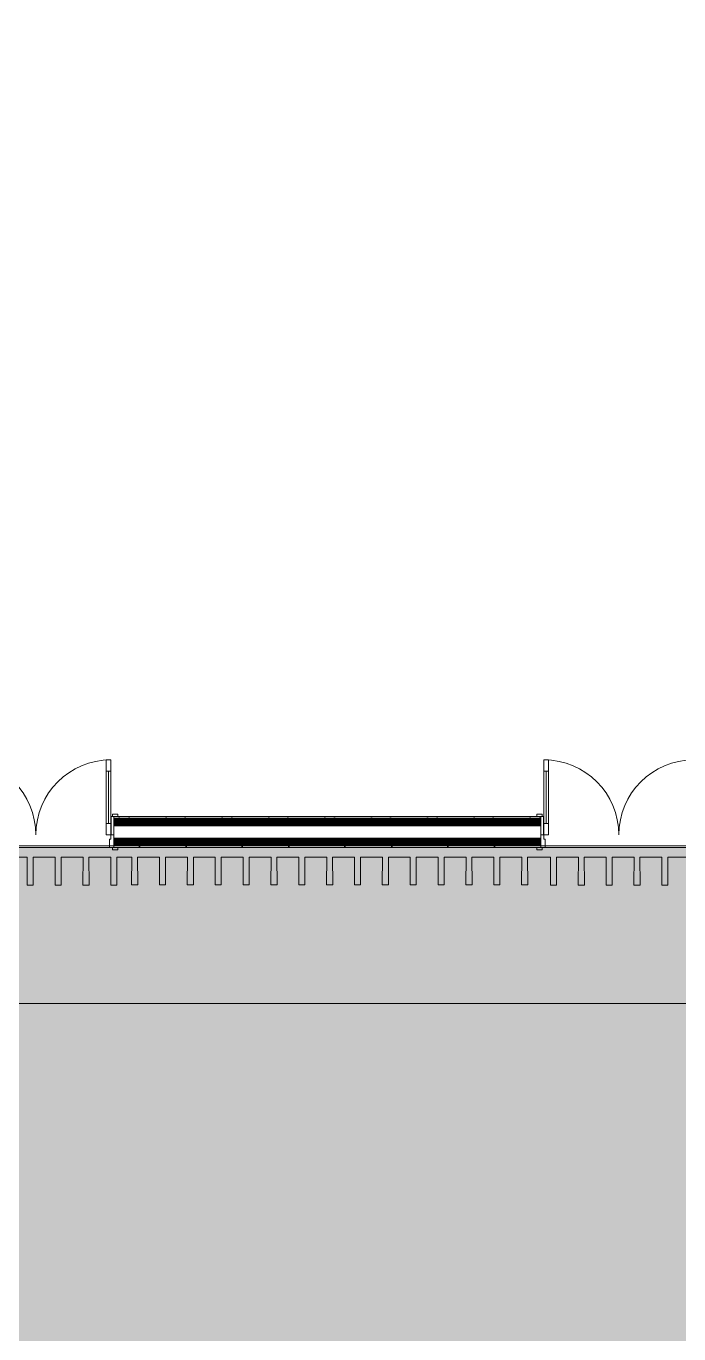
# Model space of a CAD drawing. Header units: millimetres. Extents: x 141848 to 1648660, y -821378 to -151356.
# Drawn here: x 195931 to 201788, y -192774 to -181039 of the extents above; entities that cross this region are included whole.
import ezdxf

# ---------------------------------------------------------------- set-up
doc = ezdxf.new("R2010")
doc.units = ezdxf.units.MM
doc.header["$MEASUREMENT"] = 0
doc.linetypes.add('Wipeout_Contour', pattern=[1000, 0, -1000])
for name, color, linetype in [('Nouveau_0', 7, 'Continuous'), ('Portes ARCHICAD', 7, 'Continuous'), ('Sols_ Dalles', 7, 'Continuous')]:
    doc.layers.add(name, color=color, linetype=linetype)
pattern_1 = [(45, (0, 175), (-55.68466, 55.68466), [0, -52.5, 0, -78.75]), (110, (175, 175), (74.000794, 26.934086), [0, -38.5, 0, -66.5])]
pattern_2 = [(45, (0, 0), (-7.0710678, 7.0710678), [])]

# ---------------------------------------------------------------- blocks, each defined once
blk = doc.blocks.new('Porte double 25_2')
at = {"layer": 'Portes ARCHICAD', "color": 7, "linetype": 'Continuous', "lineweight": 5}
for p, q in [((-672, 672), (-672, 572)), ((-632, 672), (-672, 672)), ((-632, 572), (-632, 672)), ((632, 572), (632, 672)), ((632, 672), (672, 672)), ((672, 672), (672, 572)), ((-672, 572), (-632, 572)), ((-652, 572), (-652, 100)), ((672, 572), (632, 572)), ((652, 572), (652, 100)), ((-687, 184), (-737, 184)), ((-737, 184), (-737, 165)), ((-737, 165), (-687, 165)), ((-700, 165), (-737, 165)), ((-700, 165), (-737, 165)), ((-675, 165), (-700, 165)), ((-700, 165), (-700, 0)), ((-700, 150), (-700, 165)), ((-700, 150), (-700, 165)), ((-700, 80), (-700, 150)), ((-700, 80), (-700, 150)), ((-687, 165), (-687, 184)), ((-675, 0), (-675, 165)), ((700, 165), (675, 165)), ((675, 165), (675, 0)), ((737, 184), (687, 184)), ((687, 184), (687, 165)), ((687, 165), (737, 165)), ((700, 0), (700, 165)), ((700, 150), (700, 165)), ((700, 150), (700, 165)), ((700, 165), (737, 165)), ((700, 165), (737, 165)), ((700, 80), (700, 150)), ((700, 80), (700, 150)), ((737, 165), (737, 184)), ((-700, 0), (-700, 80)), ((-700, 0), (-700, 80)), ((-700, 0), (-675, 0)), ((-672, 0), (-700, 0)), ((-700, 0), (-700, -115)), ((-700, -30), (-700, 0)), ((-700, -30), (-700, 0)), ((-632, 100), (-672, 100)), ((-672, 100), (-672, 0)), ((-672, -40), (-672, 0)), ((-672, 0), (-632, 0)), ((-632, 0), (-632, 100)), ((632, 0), (632, 100)), ((632, 100), (672, 100)), ((672, 0), (632, 0)), ((672, 100), (672, 0)), ((700, 0), (672, 0)), ((672, 0), (672, -40)), ((675, 0), (700, 0)), ((700, 0), (700, 80)), ((700, 0), (700, 80)), ((700, -115), (700, 0)), ((700, -30), (700, 0)), ((700, -30), (700, 0)), ((-687, -115), (-737, -115)), ((-737, -115), (-737, -134)), ((-700, -115), (-737, -115)), ((-700, -115), (-737, -115)), ((-700, -100), (-700, -30)), ((-700, -100), (-700, -30)), ((-700, -115), (-700, -100)), ((-700, -115), (-700, -100)), ((-700, -115), (-660, -115)), ((-687, -134), (-687, -115)), ((-660, -40), (-672, -40)), ((-660, -115), (-660, -40)), ((672, -40), (660, -40)), ((660, -40), (660, -115)), ((660, -115), (700, -115)), ((737, -115), (687, -115)), ((687, -115), (687, -134)), ((700, -100), (700, -30)), ((700, -100), (700, -30)), ((700, -115), (700, -100)), ((700, -115), (700, -100)), ((700, -115), (737, -115)), ((700, -115), (737, -115)), ((737, -134), (737, -115)), ((-737, -134), (-687, -134)), ((687, -134), (737, -134))]:
    blk.add_line(p, q, dxfattribs=at)
at = {"layer": 'Portes ARCHICAD', "color": 7, "linetype": 'Continuous', "lineweight": 5, "flags": 128}
for points in [[(-672, 572), (-672, 100), (-652, 100), (-652, 572)], [(-652, 572), (-652, 100), (-632, 100), (-632, 572)], [(652, 572), (652, 100), (632, 100), (632, 572)], [(672, 572), (672, 100), (652, 100), (652, 572)]]:
    blk.add_lwpolyline(points, close=True, dxfattribs=at)
at = {"layer": 'Portes ARCHICAD', "color": 7, "linetype": 'Continuous', "lineweight": 5}
for centre, start, end in [((-672, 0), 0, 90), ((672, 0), 90, 180)]:
    blk.add_arc(centre, 672, start, end, dxfattribs=at)
blk = doc.blocks.new('Mur_5_1', base_point=(219206, -188411))
at = {"color": 254, "linetype": 'Wipeout_Contour', "lineweight": 0, "ltscale": 1094371.199034075}
blk.add_wipeout([(196718, -188146), (200550, -188146), (200550, -188131), (196718, -188131)], dxfattribs=at)
at = {"color": 254, "linetype": 'Wipeout_Contour', "lineweight": 0, "ltscale": 1095100.404707818}
blk.add_wipeout([(196718, -188411), (200550, -188411), (200550, -188396), (196718, -188396)], dxfattribs=at)
at = {"linetype": 'Continuous', "lineweight": 5, "true_color": 0x5f5f5f}
h = blk.add_hatch(dxfattribs=at)
h.set_pattern_fill('Enduit_0001', color=251, style=0, pattern_type=2)
h.set_pattern_definition(pattern_1)
h.paths.add_polyline_path([(196718, -188146), (200550, -188146), (200550, -188131), (196718, -188131)])
h = blk.add_hatch(dxfattribs=at)
h.set_pattern_fill('Enduit_0001', color=251, style=0, pattern_type=2)
h.set_pattern_definition(pattern_1)
h.paths.add_polyline_path([(196718, -188411), (200550, -188411), (200550, -188396), (196718, -188396)])
at = {"color": 254, "linetype": 'Wipeout_Contour', "lineweight": 0, "ltscale": 1094983.424552042}
blk.add_wipeout([(196718, -188396), (200550, -188396), (200550, -188326), (196718, -188326)], dxfattribs=at)
at = {"linetype": 'Continuous', "lineweight": 5, "true_color": 0x5f5f5f}
h = blk.add_hatch(dxfattribs=at)
h.set_pattern_fill('Briques_terre_cuite__int_97', color=251, style=0, pattern_type=2)
h.set_pattern_definition(pattern_2)
h.paths.add_polyline_path([(196718, -188396), (200550, -188396), (200550, -188326), (196718, -188326)])
at = {"color": 7, "linetype": 'Continuous', "lineweight": 5}
for p, q in [((196718, -188396), (200550, -188396)), ((196718, -188411), (196718, -188396)), ((196718, -188411), (196755, -188411)), ((200550, -188411), (200513, -188411)), ((200550, -188411), (200550, -188396))]:
    blk.add_line(p, q, dxfattribs=at)
at = {"color": 7, "linetype": 'Continuous', "lineweight": 5, "flags": 128}
blk.add_lwpolyline([(196718, -188411), (200550, -188411)], dxfattribs=at)
at = {"color": 254, "linetype": 'Wipeout_Contour', "lineweight": 0, "ltscale": 1094735.746296679}
blk.add_wipeout([(196718, -188326), (200550, -188326), (200550, -188216), (196718, -188216)], dxfattribs=at)
at = {"color": 7, "linetype": 'Continuous', "lineweight": 5}
for p, q in [((196718, -188326), (196718, -188296)), ((196718, -188326), (200550, -188326)), ((196718, -188396), (196718, -188326)), ((200550, -188326), (200550, -188296)), ((200550, -188396), (200550, -188326))]:
    blk.add_line(p, q, dxfattribs=at)
at = {"color": 254, "linetype": 'Wipeout_Contour', "lineweight": 0, "ltscale": 1094488.115348864}
blk.add_wipeout([(196718, -188216), (200550, -188216), (200550, -188146), (196718, -188146)], dxfattribs=at)
at = {"linetype": 'Continuous', "lineweight": 5, "true_color": 0x5f5f5f}
h = blk.add_hatch(dxfattribs=at)
h.set_pattern_fill('Briques_terre_cuite__int_97', color=251, style=0, pattern_type=2)
h.set_pattern_definition(pattern_2)
h.paths.add_polyline_path([(196718, -188216), (200550, -188216), (200550, -188146), (196718, -188146)])
at = {"color": 7, "linetype": 'Continuous', "lineweight": 5}
for p, q in [((196718, -188131), (196755, -188131)), ((196718, -188146), (196718, -188131)), ((200550, -188146), (196718, -188146)), ((196718, -188216), (196718, -188146)), ((196718, -188216), (200550, -188216)), ((196718, -188296), (196718, -188216)), ((200550, -188131), (200513, -188131)), ((200550, -188146), (200550, -188131)), ((200550, -188216), (200550, -188146)), ((200550, -188296), (200550, -188216))]:
    blk.add_line(p, q, dxfattribs=at)
at = {"color": 7, "linetype": 'Continuous', "lineweight": 5, "flags": 128}
blk.add_lwpolyline([(200550, -188131), (196718, -188131)], dxfattribs=at)
at = {"layer": 'Portes ARCHICAD', "color": 7, "linetype": 'Continuous', "lineweight": 5, "zscale": 1000}
for p in [(196018, -188296), (201250, -188296)]:
    blk.add_blockref('Porte double 25_2', p, dxfattribs=at)
blk = doc.blocks.new('Tôle profilée 25_31')
at = {"color": 7, "linetype": 'Continuous', "lineweight": 5}
for p, q in [((0, 3758.3), (0, 3676.5)), ((-250, 3677.5), (-250, 3650)), ((0, 3676.5), (-250, 3677.5)), ((-250, 3650), (-250, 3622.5)), ((-250, 3622.5), (0, 3623.5)), ((0, 3623.5), (0, 3426.5)), ((-250, 3427.5), (-250, 3400)), ((0, 3426.5), (-250, 3427.5)), ((-250, 3400), (-250, 3372.5)), ((-250, 3372.5), (0, 3373.5)), ((0, 3373.5), (0, 3176.5)), ((-250, 3177.5), (-250, 3150)), ((0, 3176.5), (-250, 3177.5)), ((-250, 3150), (-250, 3122.5)), ((-250, 3122.5), (0, 3123.5)), ((0, 3123.5), (0, 2926.5)), ((-250, 2927.5), (-250, 2900)), ((0, 2926.5), (-250, 2927.5)), ((-250, 2900), (-250, 2872.5)), ((-250, 2872.5), (0, 2873.5)), ((0, 2873.5), (0, 2676.5)), ((-250, 2677.5), (-250, 2650)), ((0, 2676.5), (-250, 2677.5)), ((-250, 2650), (-250, 2622.5)), ((-250, 2622.5), (0, 2623.5)), ((0, 2623.5), (0, 2426.5)), ((-250, 2427.5), (-250, 2400)), ((0, 2426.5), (-250, 2427.5)), ((-250, 2400), (-250, 2372.5)), ((-250, 2372.5), (0, 2373.5)), ((0, 2373.5), (0, 2176.5)), ((-250, 2177.5), (-250, 2150)), ((0, 2176.5), (-250, 2177.5)), ((-250, 2150), (-250, 2122.5)), ((-250, 2122.5), (0, 2123.5)), ((0, 2123.5), (0, 1926.5)), ((-250, 1927.5), (-250, 1900)), ((0, 1926.5), (-250, 1927.5)), ((-250, 1900), (-250, 1872.5)), ((-250, 1872.5), (0, 1873.5)), ((0, 1873.5), (0, 1676.5)), ((-250, 1677.5), (-250, 1650)), ((0, 1676.5), (-250, 1677.5)), ((-250, 1650), (-250, 1622.5)), ((-250, 1622.5), (0, 1623.5)), ((0, 1623.5), (0, 1426.5)), ((-250, 1427.5), (-250, 1400)), ((0, 1426.5), (-250, 1427.5)), ((-250, 1400), (-250, 1372.5)), ((-250, 1372.5), (0, 1373.5)), ((0, 1373.5), (0, 1176.5)), ((-250, 1177.5), (-250, 1150)), ((0, 1176.5), (-250, 1177.5)), ((-250, 1150), (-250, 1122.5)), ((-250, 1122.5), (0, 1123.5)), ((0, 1123.5), (0, 926.5)), ((-250, 927.5), (-250, 900)), ((0, 926.5), (-250, 927.5)), ((-250, 900), (-250, 872.5)), ((-250, 872.5), (0, 873.5)), ((0, 873.5), (0, 676.5)), ((-250, 677.5), (-250, 650)), ((0, 676.5), (-250, 677.5)), ((-250, 650), (-250, 622.5)), ((-250, 622.5), (0, 623.5)), ((0, 623.5), (0, 426.5)), ((-250, 427.5), (-250, 400)), ((0, 426.5), (-250, 427.5)), ((-250, 400), (-250, 372.5)), ((-250, 372.5), (0, 373.5)), ((0, 373.5), (0, 176.5)), ((-250, 177.5), (-250, 150)), ((0, 176.5), (-250, 177.5)), ((-250, 150), (-250, 122.5)), ((-250, 122.5), (0, 123.5)), ((0, 123.5), (0, 0))]:
    blk.add_line(p, q, dxfattribs=at)
blk = doc.blocks.new('Tôle profilée 25_41')
at = {"color": 7, "linetype": 'Continuous', "lineweight": 5}
for p, q in [((-250, 1427.5), (-250, 1400)), ((0, 1426.5), (-250, 1427.5)), ((0, 1474), (0, 1426.5)), ((-250, 1400), (-250, 1372.5)), ((-250, 1372.5), (0, 1373.5)), ((0, 1373.5), (0, 1176.5)), ((-250, 1177.5), (-250, 1150)), ((0, 1176.5), (-250, 1177.5)), ((-250, 1150), (-250, 1122.5)), ((-250, 1122.5), (0, 1123.5)), ((0, 1123.5), (0, 926.5)), ((-250, 927.5), (-250, 900)), ((0, 926.5), (-250, 927.5)), ((-250, 900), (-250, 872.5)), ((-250, 872.5), (0, 873.5)), ((0, 873.5), (0, 676.5)), ((-250, 677.5), (-250, 650)), ((0, 676.5), (-250, 677.5)), ((-250, 650), (-250, 622.5)), ((-250, 622.5), (0, 623.5)), ((0, 623.5), (0, 426.5)), ((-250, 427.5), (-250, 400)), ((0, 426.5), (-250, 427.5)), ((-250, 400), (-250, 372.5)), ((-250, 372.5), (0, 373.5)), ((0, 373.5), (0, 176.5)), ((-250, 177.5), (-250, 150)), ((0, 176.5), (-250, 177.5)), ((-250, 150), (-250, 122.5)), ((-250, 122.5), (0, 123.5)), ((0, 123.5), (0, 0))]:
    blk.add_line(p, q, dxfattribs=at)

msp = doc.modelspace()

# ---------------------------------------------------------------- hatches: boundary and pattern name
at = {"linetype": 'Continuous', "lineweight": 0, "true_color": 0x6f6f6f}
h = msp.add_hatch(color=8, dxfattribs=at)
h.paths.add_polyline_path([(141848.442, -295062.571), (269220.821, -293826.868), (269220.821, -270902.734), (268763.049, -270902.734), (254213.6, -271040.575), (254213.6, -163437.635), (153156.2, -163437.635), (153156.2, -271040.575), (153182.962, -271040.57), (153183.146, -272000.514, -0.409427364), (149183.681, -275935.042), (141848.442, -275935.042)])
h.paths.add_polyline_path([(158435.584, -260639.953), (155145.584, -260639.953), (155145.584, -248364.953), (155145.584, -243089.974), (155145.584, -242189.974), (158435.584, -242189.974)], flags=0)
h.paths.add_polyline_path([(161503.433, -171995.57), (161503.433, -193810.571), (161503.433, -230015.57), (161503.433, -260810.571), (196775.042, -260810.571), (196775.042, -222495.57), (186955.542, -222495.57), (186955.542, -218295.57), (196754.55, -218295.57), (196754.55, -208495.57), (196754.55, -204495.57), (193355.542, -204495.57), (193355.542, -195161.535), (195576.034, -195161.535), (195576.034, -189810.571), (217850.068, -189810.571), (217850.068, -262266.885), (245610.045, -262266.885), (245610.045, -253395.571), (245626.034, -253395.571), (246426.034, -253395.571), (247826.034, -253395.571), (247826.034, -248005.571), (247826.034, -246605.571), (245626.034, -246605.571), (245610.045, -246605.571), (245610.045, -171995.57), (212806.28, -171995.57)], flags=0)
h.paths.add_polyline_path([(162737.042, -269433.913, -0.09031866), (162858.773, -268727.623, -0.201448728), (163912.639, -267592.74, -0.104211445), (164718.006, -267415.055), (165317.979, -267409.371, -0.104044608), (166125.354, -267571.244, -0.238255457), (167284.257, -268953.318, -0.055188622), (167336.836, -269390.334), (167338.931, -269611.438), (167351.046, -270890.267), (167092.583, -271892.761, -0.267949192), (165370.083, -272909.124), (164770.11, -272914.808, -0.193717464), (163379.252, -272370.185, -0.070568756), (163028.663, -271931.262, -0.131652498), (162751.253, -270933.845)], flags=0)
h.paths.add_polyline_path([(175327.752, -275599.002, -0.415791099), (173316.986, -273599.031), (173316.986, -273452.052), (173330.488, -267377.824, -0.380556701), (175316.986, -265609.826), (175394.714, -265609.826), (175394.714, -270609.826), (190394.714, -270609.826), (190394.714, -265609.826), (195356.191, -265609.826, -0.414213562), (196856.191, -267109.826), (196856.191, -273660.699, -0.345501612), (195137.285, -275433.432)], flags=0)
h.paths.add_polyline_path([(205510.093, -271504.083, -0.134473934), (205230.948, -270484.937), (205230.948, -268984.937, -0.414213562), (207230.948, -266984.937), (207830.948, -266984.937, -0.414213562), (209830.948, -268984.937), (209830.948, -270484.937, -0.128820346), (209574.03, -271465.581, -0.270936291), (207830.948, -272484.937), (207230.948, -272484.937, -0.264979997)], flags=0)
h.paths.add_polyline_path([(217862.687, -273329.325), (217869.949, -267730.336, -0.098561509), (218100.718, -266943.721), (218117.681, -266951.545, -0.258849002), (219955.479, -265605.827), (219953.141, -265587.294), (220637.569, -265587.294), (220637.569, -265687.294), (220637.569, -270687.294), (250537.569, -270687.294), (250537.569, -265687.294), (252208.004, -265687.294), (254186.294, -265687.294), (254186.294, -267687.294), (254186.294, -271062.255, 0.001345761), (254186.323, -271073.021), (254197.209, -273095.233, -0.414213562), (252208.004, -275105.97), (243484.534, -275105.97, -0.005188955), (243431.438, -275116.103), (235447.992, -275196.191), (220071.012, -275253.24, -0.386553331), (217873.089, -273475.385, -0.025189219)], flags=0)
at = {"layer": 'Sols_ Dalles', "linetype": 'Continuous', "lineweight": 0, "true_color": 0x2e271c}
msp.add_hatch(color=250, dxfattribs=at).paths.add_polyline_path([(161503.433, -171995.57), (161503.433, -230015.57), (161503.433, -260810.571), (196775.042, -260810.571), (196775.042, -260795.571), (196775.042, -258649.982), (196775.042, -258010.558), (196775.042, -222495.57), (186955.542, -222495.57), (186955.542, -218295.57), (196754.55, -218295.57), (196754.55, -204495.57), (193355.542, -204495.57), (193355.542, -195161.535), (195576.034, -195161.535), (195576.034, -189810.571), (217805.542, -189810.571), (217805.542, -253395.57), (217805.542, -253415.571), (219205.542, -253415.571), (219205.542, -253395.57), (219205.542, -188410.571), (191955.542, -188410.571), (191955.542, -190035.076), (194140.476, -190023.061), (194160.967, -193749.52), (191976.034, -193761.535), (191955.542, -200380.57), (191955.542, -205895.57), (195354.55, -205895.57), (195354.55, -216895.57), (185555.542, -216895.57), (185555.542, -223895.57), (195354.55, -223895.57), (195354.55, -258649.982), (195354.55, -259410.571), (163990.222, -259410.571), (162860.681, -259410.571), (162860.681, -231415.57), (162860.681, -173395.57), (244226.034, -173395.57), (244226.034, -248005.571), (245626.034, -248005.571), (246426.034, -248005.571), (246426.034, -251817.03), (245610.045, -251817.03), (244211.034, -251817.03), (244211.034, -253395.571), (246426.034, -253395.571), (247826.034, -253395.571), (247826.034, -248005.571), (247826.034, -246605.571), (245626.034, -246605.571), (245626.034, -171995.57)])

# ---------------------------------------------------------------- linework, layer by layer
at = {"layer": 'Sols_ Dalles', "color": 250, "linetype": 'Continuous', "lineweight": 5, "true_color": 0x1f1f1f}
for points in [[(219205.542, -253395.57), (219205.542, -188410.571), (191955.542, -188410.571), (191955.542, -200380.57), (191955.542, -205895.57), (195354.55, -205895.57), (195354.55, -216895.57), (185555.542, -216895.57), (185555.542, -223895.57), (195354.55, -223895.57), (195354.55, -258649.982)], [(195576.034, -189810.571), (217805.542, -189810.571), (217805.542, -253395.57)]]:
    msp.add_lwpolyline(points, dxfattribs=at)

# ---------------------------------------------------------------- block references
at = {"color": 7, "linetype": 'Continuous', "lineweight": 5, "xscale": -1, "zscale": 1000, "rotation": 270}
for name, p in [('Tôle profilée 25_41', (195317.571, -188496.56)), ('Tôle profilée 25_31', (196754.571, -188495.57)), ('Tôle profilée 25_41', (200512.84, -188496.56))]:
    msp.add_blockref(name, p, dxfattribs=at)

# ---------------------------------------------------------------- next in the draw order: block references
at = {"color": 7, "lineweight": 5}
msp.add_blockref('Mur_5_1', (219205.542, -188410.571), dxfattribs=at)

# ---------------------------------------------------------------- next in the draw order: linework, layer by layer
at = {"layer": 'Nouveau_0', "color": 7, "linetype": 'Continuous', "lineweight": 5}
msp.add_lwpolyline([(219226.034, -173395.57), (219226.034, -188395.57), (162876.034, -188395.57), (162876.034, -173395.57)], close=True, dxfattribs=at)

doc.saveas('drawing.dxf')
